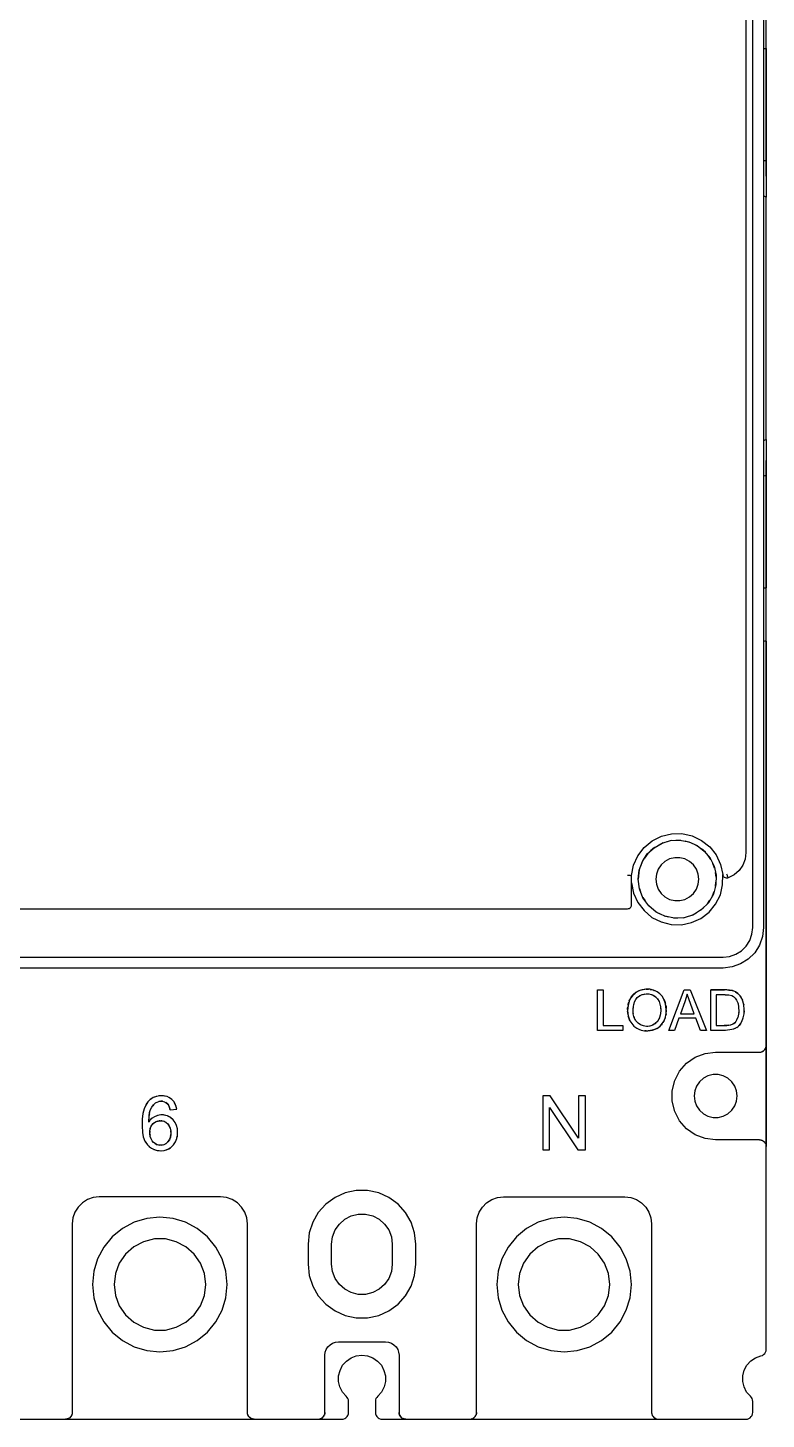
# Model space of a CAD drawing. Header units: millimetres. Extents: x 0 to 120, y 0 to 155.
# Drawn here: x 65.2 to 120, y 0 to 103.3 of the extents above; entities that cross this region are included whole.
import ezdxf

# ---------------------------------------------------------------- set-up
doc = ezdxf.new("R2010")
doc.units = ezdxf.units.MM

# ---------------------------------------------------------------- blocks, each defined once
blk = doc.blocks.new('CHINT_ae08c27196d45f2e9844b4b1ff148226_FACE_0')
at = {"color": 141, "linetype": 'Continuous', "true_color": 0x40d9ff}
for p, q in [((111.72, 42.46), (111.42, 42.2)), ((112.32, 42.79), (111.98, 42.61)), ((112.98, 42.96), (112.62, 42.87)), ((113.67, 42.98), (113.3, 42.98)), ((114.34, 42.83), (113.98, 42.92)), ((114.96, 42.53), (114.63, 42.7)), ((110.82, 41.43), (110.66, 41)), ((111.21, 42), (110.98, 41.66)), ((115.49, 42.1), (115.21, 42.34)), ((115.9, 41.55), (115.69, 41.85)), ((110.58, 40.78), (110.5, 40.1)), ((116.17, 40.92), (116.04, 41.26)), ((116.28, 40.25), (116.24, 40.6)), ((110.59, 39.4), (110.67, 39.17)), ((116.23, 39.55), (116.27, 39.88)), ((110.85, 38.73), (111.01, 38.5)), ((115.64, 38.27), (115.83, 38.55)), ((116.01, 38.87), (116.13, 39.19)), ((111.26, 38.15), (111.48, 37.95)), ((111.79, 37.69), (112.07, 37.55)), ((112.43, 37.37), (112.74, 37.3)), ((113.12, 37.22), (113.45, 37.22)), ((113.83, 37.24), (114.15, 37.32)), ((114.51, 37.43), (114.81, 37.59)), ((115.13, 37.78), (115.38, 38)), ((110.17, 30.74), (110.24, 31)), ((110.29, 31.11), (110.32, 31.16)), ((110.43, 31.3), (110.61, 31.43)), ((110.63, 31.45), (110.82, 31.53)), ((110.86, 31.54), (111.03, 31.58)), ((111.09, 31.58), (111.3, 31.58)), ((111.3, 31.58), (111.51, 31.53)), ((111.57, 31.5), (111.66, 31.45)), ((111.74, 31.4), (111.8, 31.35)), ((111.91, 31.24), (111.94, 31.2)), ((112.05, 31.01), (112.14, 30.73)), ((116.96, 31.52), (117.24, 31.5)), ((110.13, 30.42), (110.15, 30.6)), ((110.15, 30.07), (110.14, 30.15)), ((112.18, 30.31), (112.14, 29.98)), ((112.15, 30.66), (112.17, 30.38)), ((117.9, 30.92), (117.92, 30.84)), ((117.95, 30.67), (117.95, 30.62)), ((117.96, 30.24), (117.95, 30.18)), ((110.22, 29.81), (110.2, 29.87)), ((110.33, 29.59), (110.29, 29.66)), ((110.51, 29.4), (110.49, 29.41)), ((110.74, 29.25), (110.67, 29.28)), ((110.97, 29.18), (110.88, 29.2)), ((111.21, 29.17), (111.11, 29.17)), ((111.45, 29.21), (111.35, 29.18)), ((111.65, 29.3), (111.57, 29.25)), ((111.83, 29.43), (111.76, 29.36)), ((111.98, 29.61), (111.92, 29.52)), ((112.11, 29.89), (112.05, 29.72)), ((117.22, 29.25), (116.89, 29.23)), ((117.4, 29.29), (117.37, 29.28)), ((117.55, 29.35), (117.5, 29.33)), ((117.67, 29.44), (117.57, 29.36)), ((117.77, 29.57), (117.75, 29.54)), ((117.89, 29.82), (117.81, 29.65)), ((74.52, 23.35), (74.47, 23.27)), ((74.81, 23.56), (74.79, 23.55)), ((75, 23.6), (74.92, 23.59)), ((75.19, 23.61), (75.05, 23.61)), ((75.32, 23.57), (75.29, 23.58)), ((75.58, 23.4), (75.45, 23.51)), ((75.66, 23.28), (75.64, 23.32)), ((75.76, 22.98), (75.69, 23.21)), ((74.22, 22.67), (74.19, 22.49)), ((74.36, 21.77), (74.34, 21.72)), ((74.54, 21.98), (74.48, 21.92)), ((74.61, 22.03), (74.57, 22)), ((74.74, 22.1), (74.69, 22.08)), ((74.88, 22.15), (74.83, 22.13)), ((75.03, 22.16), (74.94, 22.15)), ((75.18, 22.15), (75.09, 22.16)), ((75.32, 22.11), (75.26, 22.13)), ((75.46, 22.04), (75.44, 22.05)), ((75.68, 21.81), (75.6, 21.92)), ((75.75, 21.66), (75.7, 21.77)), ((74.25, 21.41), (74.25, 21.29)), ((74.25, 21.2), (74.27, 21.09)), ((74.29, 21.6), (74.27, 21.51)), ((75.59, 20.59), (75.71, 20.75)), ((75.72, 20.79), (75.78, 20.94)), ((75.78, 21.55), (75.77, 21.63)), ((75.79, 21), (75.81, 21.15)), ((75.81, 21.3), (75.81, 21.4)), ((74.49, 20.6), (74.53, 20.55)), ((74.65, 20.46), (74.81, 20.38)), ((74.9, 20.36), (74.98, 20.34)), ((75.14, 20.34), (75.18, 20.35)), ((75.28, 20.37), (75.33, 20.39)), ((75.4, 20.43), (75.45, 20.46)), ((75.5, 20.5), (75.52, 20.52))]:
    blk.add_line(p, q, dxfattribs=at)
for points in [[(119.8, 118.5), (119.8, 36.5), (119.72, 35.83), (119.5, 35.2), (119.15, 34.63), (118.67, 34.15), (118.1, 33.8), (117.47, 33.58), (116.8, 33.5), (3.2, 33.5), (2.53, 33.58), (1.9, 33.8), (1.33, 34.15), (0.85, 34.63), (0.5, 35.2), (0.28, 35.83)], [(2.71, 34.36), (3.2, 34.3), (116.8, 34.3), (117.29, 34.36), (117.75, 34.52), (118.17, 34.78), (118.52, 35.13), (118.78, 35.55), (118.94, 36.01), (119, 36.5), (119, 118.5)], [(93.39, 107.82), (93.4, 107.9), (93.44, 107.96), (93.48, 108.02), (93.54, 108.06), (93.61, 108.09), (93.69, 108.1), (116.5, 108.1), (116.95, 108.05), (117.37, 107.9), (117.75, 107.66), (118.06, 107.35), (118.3, 106.97), (118.45, 106.55), (118.5, 106.1), (118.5, 42.08), (118.44, 41.59), (118.27, 41.14), (117.99, 40.74), (117.62, 40.42), (117.18, 40.2)], [(120, 101.77), (120, 102.27), (120, 102.28), (120, 102.32), (120, 102.38), (120, 102.46), (120, 102.55), (120, 102.66), (120, 102.77), (120, 104.73), (120, 104.84), (120, 104.95), (120, 105.04), (120, 105.12), (120, 105.18), (120, 105.22)], [(120, 93.43), (120, 101.77), (120, 92.3), (120, 90.75), (119.8, 90.83)], [(120, 101.77), (119.99, 101.76), (119.96, 101.76), (119.9, 101.76), (119.82, 101.75), (119.8, 101.75)], [(119.8, 93.48), (119.88, 93.47), (119.95, 93.46), (119.99, 93.45), (120, 93.43)], [(120, 92.3), (120, 92.42), (120, 92.53), (120, 92.63), (120, 92.71), (120, 92.77), (120, 92.8), (120, 93.43)], [(120, 72.75), (120, 72.76), (120, 72.79), (120, 72.84), (120, 72.92), (120, 73.02), (120, 73.15), (120, 73.29), (120, 90.21), (120, 90.29), (120, 90.37), (120, 90.47), (120, 90.57), (120, 90.64), (120, 90.7), (120, 90.74), (120, 90.75)], [(119.8, 72.67), (120, 72.75), (120, 71.2), (120, 61.73), (120, 70.07)], [(120, 70.07), (120, 70.7), (120, 70.73), (120, 70.79), (120, 70.87), (120, 70.97), (120, 71.08), (120, 71.2)], [(120, 70.07), (119.99, 70.06), (119.96, 70.05), (119.9, 70.04), (119.82, 70.03), (119.8, 70.03)], [(119.8, 61.75), (119.88, 61.74), (119.95, 61.74), (119.99, 61.74), (120, 61.73)], [(120, 58.28), (120, 58.32), (120, 58.38), (120, 58.46), (120, 58.55), (120, 58.66), (120, 58.77), (120, 60.73), (120, 60.84), (120, 60.95), (120, 61.04), (120, 61.12), (120, 61.18), (120, 61.22), (120, 61.23), (120, 61.73)], [(120, 57.77), (120, 27.75), (120, 20.25), (120, 58.28)], [(120, 57.77), (120, 58.27), (120, 58.28)], [(120, 57.77), (119.99, 57.76), (119.96, 57.76), (119.9, 57.76), (119.82, 57.75), (119.8, 57.75)], [(110.01, 40.38), (110.16, 41.14), (110.48, 41.84), (110.95, 42.45), (111.54, 42.95), (112.23, 43.29), (112.98, 43.47), (113.75, 43.48), (114.51, 43.32), (115.2, 42.98), (115.81, 42.5), (116.29, 41.9), (116.62, 41.2), (116.78, 40.45)], [(110.5, 40.1), (110.58, 40.77), (110.81, 41.41), (111.18, 41.97), (111.68, 42.43), (112.27, 42.77), (112.91, 42.96), (113.59, 42.99), (114.25, 42.87), (114.87, 42.6), (115.41, 42.19), (115.84, 41.67), (116.14, 41.06), (116.28, 40.4), (116.27, 39.68), (116.08, 38.98), (115.72, 38.35), (115.21, 37.84), (114.6, 37.46), (113.91, 37.24), (113.19, 37.21), (112.48, 37.35), (111.83, 37.66), (111.28, 38.13), (110.85, 38.71), (110.59, 39.38), (110.5, 40.1)], [(114.95, 39.72), (115, 40.1), (114.95, 40.48), (114.82, 40.84), (114.6, 41.16), (114.31, 41.42), (113.97, 41.6), (113.59, 41.69), (113.21, 41.69), (112.83, 41.6), (112.49, 41.42), (112.2, 41.16), (111.98, 40.84), (111.85, 40.48), (111.8, 40.1), (111.85, 39.72), (111.98, 39.36), (112.2, 39.04), (112.49, 38.78), (112.83, 38.6), (113.21, 38.51), (113.59, 38.51), (113.97, 38.6), (114.31, 38.78), (114.6, 39.04), (114.82, 39.36), (114.95, 39.72)], [(9.99, 40.38), (9.99, 38.2), (10, 38.13), (10.02, 38.07), (10.05, 38.01), (10.1, 37.97), (10.16, 37.93), (10.22, 37.91), (10.29, 37.9), (109.71, 37.9), (109.78, 37.91), (109.84, 37.93), (109.9, 37.97), (109.95, 38.01), (109.98, 38.07), (110, 38.13), (110.01, 38.2), (110.01, 40.38)], [(109.71, 40.39), (109.77, 40.39), (109.83, 40.39), (109.89, 40.39), (109.94, 40.38), (109.98, 40.38), (110, 40.38), (110.01, 40.38)], [(110.01, 39.82), (110.16, 39.07), (110.47, 38.37), (110.94, 37.76), (111.52, 37.26), (112.21, 36.92), (112.95, 36.73), (113.71, 36.71), (114.46, 36.87), (115.16, 37.19), (115.77, 37.66), (116.25, 38.25), (116.6, 38.94), (116.77, 39.68), (116.78, 40.45)], [(117.18, 40.2), (117.12, 40.18), (117.05, 40.18), (116.98, 40.2), (116.92, 40.23), (116.87, 40.27), (116.83, 40.32), (116.8, 40.38), (116.78, 40.45)], [(117.18, 40.2), (117.18, 40.2), (117.17, 40.23), (117.16, 40.26), (117.14, 40.3), (117.12, 40.36), (117.1, 40.42), (117.08, 40.48)], [(109.37, 29.23), (109.37, 28.87), (107.49, 28.87), (107.49, 31.87), (107.89, 31.87), (107.89, 29.23), (109.37, 29.23)], [(110.12, 31.51), (109.95, 31.29), (109.83, 31.03), (109.75, 30.71), (109.72, 30.34), (109.76, 29.95), (109.89, 29.59)], [(109.84, 31.05), (109.84, 31.07), (109.92, 31.22)], [(109.96, 31.3), (109.96, 31.3), (110.12, 31.51)], [(112.41, 31.18), (112.28, 31.4), (112.11, 31.58), (111.9, 31.73), (111.77, 31.8), (111.63, 31.86), (111.36, 31.92), (111.07, 31.93), (110.79, 31.89), (110.54, 31.81), (110.32, 31.68), (110.12, 31.51)], [(110.12, 31.51), (110.27, 31.64), (110.3, 31.66)], [(112.05, 31.01), (112.12, 30.82), (112.16, 30.61), (112.18, 30.29), (112.14, 30), (112.06, 29.75), (111.94, 29.54), (111.77, 29.37), (111.58, 29.25), (111.36, 29.18), (111.12, 29.16), (110.89, 29.2), (110.67, 29.28), (110.49, 29.41), (110.33, 29.59), (110.21, 29.81), (110.14, 30.09), (110.13, 30.49), (110.17, 30.8), (110.23, 31), (110.32, 31.16), (110.43, 31.3)], [(110.36, 31.7), (110.43, 31.75), (110.49, 31.78)], [(110.43, 31.3), (110.53, 31.38), (110.64, 31.46), (110.8, 31.53), (110.96, 31.57), (111.13, 31.59), (111.3, 31.58), (111.47, 31.54), (111.62, 31.48), (111.78, 31.37), (111.94, 31.21), (112.05, 31.01)], [(110.59, 31.82), (110.65, 31.85), (110.73, 31.87)], [(110.84, 31.9), (110.88, 31.91), (110.99, 31.92)], [(111.1, 31.92), (111.14, 31.93), (111.26, 31.92)], [(111.38, 31.91), (111.41, 31.91), (111.53, 31.88)], [(111.65, 31.85), (111.67, 31.84), (111.69, 31.83)], [(111.88, 29.01), (112.01, 29.09), (112.13, 29.18), (112.29, 29.37), (112.42, 29.59), (112.52, 29.86), (112.58, 30.14), (112.59, 30.43), (112.54, 30.83), (112.41, 31.18)], [(112.41, 31.18), (112.47, 31.05), (112.51, 30.91), (112.53, 30.86)], [(113.52, 29.78), (113.19, 28.87), (112.77, 28.87), (113.92, 31.87), (114.35, 31.87), (115.58, 28.87), (115.13, 28.87), (114.78, 29.78), (113.52, 29.78)], [(114.13, 31.56), (113.97, 30.99), (113.64, 30.11), (114.65, 30.11), (114.13, 31.56)], [(117.82, 29.08), (117.67, 29), (117.57, 28.96), (117.46, 28.93), (116.98, 28.87), (115.89, 28.87), (115.89, 31.87)], [(117.9, 31.62), (117.72, 31.74), (117.5, 31.82), (117.09, 31.87), (115.89, 31.87)], [(115.89, 31.87), (116.81, 31.87), (116.9, 31.87)], [(116.96, 31.52), (116.29, 31.52), (116.29, 29.23), (117.09, 29.23), (117.39, 29.28), (117.55, 29.35), (117.61, 29.39), (117.67, 29.44)], [(116.96, 31.52), (117.24, 31.5), (117.44, 31.46), (117.58, 31.38), (117.7, 31.27), (117.81, 31.12), (117.9, 30.92), (117.95, 30.67), (117.96, 30.21), (117.89, 29.82)], [(117.13, 31.87), (117.23, 31.86), (117.47, 31.83)], [(117.51, 31.82), (117.51, 31.82), (117.65, 31.77)], [(117.72, 31.74), (117.72, 31.74), (117.9, 31.62)], [(118.09, 29.35), (118.2, 29.54), (118.3, 29.79), (118.36, 30.09), (118.37, 30.43), (118.35, 30.76), (118.28, 31.03), (118.2, 31.23), (118.07, 31.44), (117.9, 31.62)], [(118.08, 31.43), (118.09, 31.42), (118.12, 31.36)], [(118.22, 31.2), (118.23, 31.18), (118.24, 31.14)], [(109.72, 30.41), (109.72, 30.51), (109.74, 30.63)], [(109.75, 30.03), (109.73, 30.19), (109.72, 30.28)], [(109.76, 30.75), (109.77, 30.81), (109.81, 30.97)], [(112.54, 30.77), (112.57, 30.64), (112.58, 30.49)], [(112.57, 30.1), (112.57, 30.06), (112.54, 29.95)], [(112.59, 30.39), (112.59, 30.35), (112.58, 30.25)], [(118.33, 30.85), (118.34, 30.81), (118.34, 30.79)], [(118.37, 30.32), (118.37, 30.27), (118.36, 30.22)], [(109.89, 29.59), (109.78, 29.88), (109.77, 29.92)], [(109.89, 29.59), (110.02, 29.37), (110.19, 29.18), (110.4, 29.03), (110.55, 28.95), (110.72, 28.88), (110.97, 28.83), (111.22, 28.83), (111.56, 28.88), (111.88, 29.01)], [(111.88, 29.01), (111.72, 28.93), (111.57, 28.88)], [(112.1, 29.16), (112.09, 29.15), (112.07, 29.14)], [(112.27, 29.35), (112.26, 29.33), (112.2, 29.26)], [(112.41, 29.57), (112.4, 29.55), (112.34, 29.46)], [(112.51, 29.83), (112.5, 29.79), (112.46, 29.69)], [(117.65, 28.99), (117.63, 28.98), (117.61, 28.98)], [(117.89, 29.82), (117.83, 29.67), (117.75, 29.54), (117.67, 29.44)], [(117.82, 29.08), (117.73, 29.03), (117.69, 29.01)], [(117.82, 29.08), (117.9, 29.14), (117.98, 29.21), (118.09, 29.35)], [(117.96, 29.2), (117.94, 29.18), (117.93, 29.17)], [(118.09, 29.35), (118.02, 29.26), (117.99, 29.22)], [(110.7, 28.89), (110.69, 28.89), (110.67, 28.9)], [(111.1, 28.83), (111.02, 28.83), (111, 28.83)], [(111.56, 28.88), (111.55, 28.88), (111.3, 28.83), (111.25, 28.83)], [(119.5, 20.75), (116.25, 20.75), (115.47, 20.84), (114.74, 21.12), (114.09, 21.57), (113.58, 22.15), (113.21, 22.85), (113.02, 23.61), (113.02, 24.39), (113.21, 25.15), (113.58, 25.85), (114.09, 26.43), (114.74, 26.88), (115.47, 27.16), (116.25, 27.25), (119.5, 27.25)], [(119.5, 27.25), (119.61, 27.26), (119.72, 27.3), (119.81, 27.36), (119.89, 27.44), (119.95, 27.53), (119.99, 27.64), (120, 27.75)], [(119.5, 27.25), (119.55, 27.25), (119.59, 27.26), (119.6, 27.26)], [(119.63, 27.27), (119.68, 27.28), (119.7, 27.29)], [(119.73, 27.31), (119.76, 27.32), (119.78, 27.34)], [(119.83, 27.38), (119.85, 27.4), (119.87, 27.42)], [(119.91, 27.48), (119.93, 27.5), (119.94, 27.52)], [(119.97, 27.59), (119.98, 27.62), (119.98, 27.63)], [(117.8, 23.62), (117.85, 24), (117.8, 24.38), (117.67, 24.74), (117.45, 25.06), (117.16, 25.32), (116.82, 25.5), (116.44, 25.59), (116.06, 25.59), (115.68, 25.5), (115.34, 25.32), (115.05, 25.06), (114.83, 24.74), (114.7, 24.38), (114.65, 24), (114.7, 23.62), (114.83, 23.26), (115.05, 22.94), (115.34, 22.68), (115.68, 22.5), (116.06, 22.41), (116.44, 22.41), (116.82, 22.5), (117.16, 22.68), (117.45, 22.94), (117.67, 23.26), (117.8, 23.62)], [(75.89, 23.75), (75.72, 23.87), (75.53, 23.95), (75.28, 24.01), (75.01, 24.01), (74.76, 23.97), (74.51, 23.88), (74.29, 23.74), (74.11, 23.56)], [(74.51, 23.88), (74.5, 23.88), (74.31, 23.75)], [(74.75, 23.97), (74.73, 23.97), (74.59, 23.91)], [(75, 24.01), (74.99, 24.01), (74.91, 24)], [(75.27, 24.01), (75.27, 24.01), (75.24, 24.01)], [(75.53, 23.95), (75.52, 23.96), (75.35, 23.99)], [(75.72, 23.87), (75.72, 23.87), (75.66, 23.9)], [(103.42, 20), (103.93, 20), (103.93, 23.14), (106.03, 20), (106.58, 20), (106.58, 24), (106.07, 24), (106.07, 20.86), (103.97, 24), (103.42, 24), (103.42, 20)], [(74.11, 23.56), (73.95, 23.31), (73.83, 23.04), (73.74, 22.69), (73.69, 22.28), (73.68, 21.78), (73.71, 21.28), (73.77, 20.96), (73.89, 20.65), (74.07, 20.38)], [(73.91, 23.22), (73.89, 23.18), (73.88, 23.16)], [(74.11, 23.56), (73.99, 23.38), (73.97, 23.35)], [(74.29, 23.74), (74.29, 23.74), (74.11, 23.56)], [(74.6, 22.46), (74.43, 22.36), (74.29, 22.22), (74.17, 22.06), (74.2, 22.53), (74.24, 22.78), (74.31, 22.99)], [(74.24, 22.76), (74.31, 22.99), (74.4, 23.18)], [(74.31, 22.99), (74.4, 23.17), (74.52, 23.34), (74.67, 23.48), (74.73, 23.52), (74.79, 23.55), (74.92, 23.59), (75.05, 23.61), (75.19, 23.61), (75.32, 23.57), (75.45, 23.51), (75.58, 23.4)], [(75.58, 23.4), (75.64, 23.32), (75.69, 23.2), (75.76, 22.98)], [(75.76, 22.98), (76.25, 23.02), (76.22, 23.19), (76.17, 23.34), (76.05, 23.57), (75.89, 23.75)], [(76.05, 23.57), (76.05, 23.57), (75.89, 23.75)], [(76.17, 23.35), (76.16, 23.36), (76.09, 23.49)], [(76.22, 23.19), (76.22, 23.2), (76.2, 23.26)], [(73.68, 21.87), (73.68, 21.84), (73.68, 21.83)], [(74.35, 20.81), (74.28, 21), (74.25, 21.19), (74.25, 21.39), (74.28, 21.58), (74.36, 21.77), (74.48, 21.92)], [(74.37, 22.3), (74.29, 22.23), (74.29, 22.22)], [(74.6, 22.46), (74.44, 22.36), (74.44, 22.36)], [(74.48, 21.92), (74.54, 21.98), (74.6, 22.03), (74.73, 22.1), (74.87, 22.14), (75.02, 22.16), (75.17, 22.15), (75.31, 22.12), (75.46, 22.04), (75.6, 21.92)], [(75.98, 22.23), (75.79, 22.4), (75.57, 22.52), (75.33, 22.58), (75.08, 22.59), (74.83, 22.55), (74.6, 22.46)], [(75.08, 22.59), (75.08, 22.59), (74.84, 22.55), (74.6, 22.46)], [(75.3, 22.58), (75.26, 22.59), (75.08, 22.59)], [(75.54, 22.52), (75.44, 22.56), (75.36, 22.57)], [(75.78, 22.4), (75.76, 22.42), (75.6, 22.5), (75.58, 22.51)], [(75.6, 21.92), (75.67, 21.83), (75.72, 21.74), (75.77, 21.62), (75.81, 21.39), (75.81, 21.13), (75.78, 20.93), (75.71, 20.75), (75.59, 20.59)], [(75.98, 22.23), (75.87, 22.33), (75.8, 22.38)], [(76.16, 20.6), (76.21, 20.72), (76.25, 20.84), (76.31, 21.08), (76.32, 21.33), (76.3, 21.57), (76.24, 21.81), (76.13, 22.04), (75.98, 22.23)], [(76.13, 22.04), (76.13, 22.04), (75.98, 22.23)], [(76.24, 21.81), (76.24, 21.82), (76.14, 22.02)], [(74.43, 20.67), (74.35, 20.81), (74.28, 21)], [(74.65, 20.46), (74.53, 20.55), (74.43, 20.67), (74.35, 20.81)], [(76.23, 20.78), (76.24, 20.8), (76.25, 20.82)], [(76.27, 20.9), (76.3, 21.01), (76.3, 21.04)], [(76.3, 21.52), (76.3, 21.57), (76.3, 21.57)], [(76.31, 21.22), (76.32, 21.29), (76.32, 21.31)], [(119.5, 20.75), (119.61, 20.74), (119.72, 20.7), (119.81, 20.64), (119.89, 20.56), (119.95, 20.47), (119.99, 20.36), (120, 20.25)], [(119.5, 20.75), (119.55, 20.75), (119.59, 20.74), (119.6, 20.74)], [(119.63, 20.73), (119.68, 20.72), (119.7, 20.71)], [(119.73, 20.69), (119.76, 20.68), (119.78, 20.66)], [(73.91, 20.62), (73.91, 20.62), (74.07, 20.38)], [(74.07, 20.38), (74.17, 20.27), (74.29, 20.17), (74.53, 20.04), (74.79, 19.96), (75.06, 19.93), (75.33, 19.96), (75.59, 20.04), (75.82, 20.18), (76.01, 20.37), (76.16, 20.6)], [(74.17, 20.27), (74.18, 20.27), (74.24, 20.21)], [(74.29, 20.17), (74.3, 20.17), (74.37, 20.13)], [(74.53, 20.04), (74.54, 20.03), (74.64, 20)], [(75.59, 20.59), (75.51, 20.51), (75.43, 20.44), (75.3, 20.38), (75.15, 20.34), (74.98, 20.34), (74.81, 20.38), (74.65, 20.46)], [(74.8, 19.96), (74.82, 19.95), (74.95, 19.94)], [(75.07, 19.93), (75.09, 19.93), (75.29, 19.95), (75.31, 19.95)], [(75.36, 19.97), (75.48, 20), (75.55, 20.03)], [(75.61, 20.05), (75.66, 20.07), (75.78, 20.15)], [(75.83, 20.19), (75.84, 20.19), (75.98, 20.34)], [(76.01, 20.37), (76.02, 20.38), (76.16, 20.6)], [(112, 0), (118.5, 0), (118.61, 0.01), (118.72, 0.05), (118.81, 0.11), (118.89, 0.19), (118.95, 0.28), (118.99, 0.39), (119, 0.5), (119, 1.32), (118.99, 1.43), (118.96, 1.53), (118.9, 1.62), (118.83, 1.7), (118.55, 2.01), (118.36, 2.39), (118.26, 2.8), (118.27, 3.23), (118.37, 3.64), (118.57, 4.01), (118.86, 4.33), (119.21, 4.56), (119.61, 4.71), (119.72, 4.74), (119.81, 4.8), (119.89, 4.88), (119.95, 4.98), (119.99, 5.08), (120, 5.19), (120, 20.25)], [(119.83, 20.62), (119.85, 20.6), (119.87, 20.58)], [(119.91, 20.52), (119.93, 20.5), (119.94, 20.48)], [(119.97, 20.41), (119.98, 20.38), (119.98, 20.37)], [(94, 11.5), (94, 13), (93.91, 13.83), (93.65, 14.63), (93.24, 15.35), (92.68, 15.97), (92, 16.46), (91.24, 16.8), (90.42, 16.98), (89.58, 16.98), (88.76, 16.8), (88, 16.46), (87.32, 15.97), (86.76, 15.35), (86.35, 14.63), (86.09, 13.83), (86, 13), (86, 11.5), (86.09, 10.67), (86.35, 9.87), (86.76, 9.15), (87.32, 8.53), (88, 8.04), (88.76, 7.7), (89.58, 7.52), (90.42, 7.52), (91.24, 7.7), (92, 8.04), (92.68, 8.53), (93.24, 9.15), (93.65, 9.87), (93.91, 10.67), (94, 11.5)], [(81.5, 0.5), (81.5, 14.5), (81.45, 14.95), (81.3, 15.37), (81.06, 15.75), (80.75, 16.06), (80.37, 16.3), (79.95, 16.45), (79.5, 16.5), (70.5, 16.5), (70.05, 16.45), (69.63, 16.3), (69.25, 16.06), (68.94, 15.75), (68.7, 15.37), (68.55, 14.95), (68.5, 14.5), (68.5, 0.5)], [(98.5, 0.5), (98.5, 14.5), (98.55, 14.95), (98.7, 15.37), (98.94, 15.75), (99.25, 16.06), (99.63, 16.3), (100.05, 16.45), (100.5, 16.5), (109.5, 16.5), (109.95, 16.45), (110.37, 16.3), (110.75, 16.06), (111.06, 15.75), (111.3, 15.37), (111.45, 14.95), (111.5, 14.5), (111.5, 0.5)], [(70.1, 10.98), (70, 10), (70.1, 9.02), (70.38, 8.09), (70.84, 7.22), (71.46, 6.46), (72.22, 5.84), (73.09, 5.38), (74.02, 5.1), (75, 5), (75.98, 5.1), (76.91, 5.38), (77.78, 5.84), (78.54, 6.46), (79.16, 7.22), (79.62, 8.09), (79.9, 9.02), (80, 10), (79.9, 10.98), (79.62, 11.91), (79.16, 12.78), (78.54, 13.54), (77.78, 14.16), (76.91, 14.62), (75.98, 14.9), (75, 15), (74.02, 14.9), (73.09, 14.62), (72.22, 14.16), (71.46, 13.54), (70.84, 12.78), (70.38, 11.91), (70.1, 10.98)], [(87.82, 10.96), (87.75, 11.5), (87.75, 13), (87.82, 13.54), (88.01, 14.05), (88.32, 14.49), (88.72, 14.85), (89.2, 15.1), (89.73, 15.23), (90.27, 15.23), (90.8, 15.1), (91.28, 14.85), (91.68, 14.49), (91.99, 14.05), (92.18, 13.54), (92.25, 13), (92.25, 11.5), (92.18, 10.96), (91.99, 10.45), (91.68, 10.01), (91.28, 9.65), (90.8, 9.4), (90.27, 9.27), (89.73, 9.27), (89.2, 9.4), (88.72, 9.65), (88.32, 10.01), (88.01, 10.45), (87.82, 10.96)], [(100.1, 10.98), (100, 10), (100.1, 9.02), (100.38, 8.09), (100.84, 7.22), (101.46, 6.46), (102.22, 5.84), (103.09, 5.38), (104.02, 5.1), (105, 5), (105.98, 5.1), (106.91, 5.38), (107.78, 5.84), (108.54, 6.46), (109.16, 7.22), (109.62, 8.09), (109.9, 9.02), (110, 10), (109.9, 10.98), (109.62, 11.91), (109.16, 12.78), (108.54, 13.54), (107.78, 14.16), (106.91, 14.62), (105.98, 14.9), (105, 15), (104.02, 14.9), (103.09, 14.62), (102.22, 14.16), (101.46, 13.54), (100.84, 12.78), (100.38, 11.91), (100.1, 10.98)], [(71.7, 10.81), (71.6, 10), (71.7, 9.19), (71.99, 8.42), (72.46, 7.75), (73.07, 7.2), (73.79, 6.82), (74.59, 6.62), (75.41, 6.62), (76.21, 6.82), (76.93, 7.2), (77.54, 7.75), (78.01, 8.42), (78.3, 9.19), (78.4, 10), (78.3, 10.81), (78.01, 11.58), (77.54, 12.25), (76.93, 12.8), (76.21, 13.18), (75.41, 13.38), (74.59, 13.38), (73.79, 13.18), (73.07, 12.8), (72.46, 12.25), (71.99, 11.58), (71.7, 10.81)], [(101.7, 10.81), (101.6, 10), (101.7, 9.19), (101.99, 8.42), (102.46, 7.75), (103.07, 7.2), (103.79, 6.82), (104.59, 6.62), (105.41, 6.62), (106.21, 6.82), (106.93, 7.2), (107.54, 7.75), (108.01, 8.42), (108.3, 9.19), (108.4, 10), (108.3, 10.81), (108.01, 11.58), (107.54, 12.25), (106.93, 12.8), (106.21, 13.18), (105.41, 13.38), (104.59, 13.38), (103.79, 13.18), (103.07, 12.8), (102.46, 12.25), (101.99, 11.58), (101.7, 10.81)], [(87.25, 0.5), (87.25, 4.75), (87.28, 4.97), (87.35, 5.18), (87.47, 5.37), (87.63, 5.53), (87.82, 5.65), (88.03, 5.72), (88.25, 5.75), (91.75, 5.75), (91.97, 5.72), (92.18, 5.65), (92.37, 5.53), (92.53, 5.37), (92.65, 5.18), (92.72, 4.97), (92.75, 4.75), (92.75, 0.5)], [(86.75, 0), (88.5, 0), (88.61, 0.01), (88.72, 0.05), (88.81, 0.11), (88.89, 0.19), (88.95, 0.28), (88.99, 0.39), (89, 0.5), (89, 1.32), (88.99, 1.43), (88.96, 1.53), (88.9, 1.62), (88.83, 1.7), (88.56, 2.01), (88.36, 2.39), (88.26, 2.79), (88.26, 3.22), (88.37, 3.62), (88.56, 4), (88.84, 4.31), (89.19, 4.55), (89.58, 4.7), (90, 4.75), (90.42, 4.7), (90.81, 4.55), (91.16, 4.31), (91.44, 4), (91.63, 3.62), (91.74, 3.22), (91.74, 2.79), (91.64, 2.39), (91.44, 2.01), (91.17, 1.7), (91.1, 1.62), (91.04, 1.53), (91.01, 1.43), (91, 1.32), (91, 0.5), (91.01, 0.39), (91.05, 0.28), (91.11, 0.19), (91.19, 0.11), (91.28, 0.05), (91.39, 0.01), (91.5, 0), (93.25, 0)], [(63.25, 0), (68, 0), (82, 0), (86.75, 0)], [(68.5, 0.5), (68.49, 0.39), (68.45, 0.28), (68.39, 0.19), (68.31, 0.11), (68.22, 0.05), (68.11, 0.01), (68, 0)], [(68.16, 0.03), (68.13, 0.02), (68.12, 0.02)], [(68.27, 0.09), (68.25, 0.07), (68.23, 0.06)], [(68.37, 0.17), (68.35, 0.15), (68.33, 0.13)], [(68.44, 0.27), (68.43, 0.24), (68.41, 0.22)], [(68.48, 0.37), (68.47, 0.32), (68.46, 0.3)], [(68.5, 0.5), (68.5, 0.45), (68.49, 0.41), (68.49, 0.4)], [(82, 0), (81.89, 0.01), (81.78, 0.05), (81.69, 0.11), (81.61, 0.19), (81.55, 0.28), (81.51, 0.39), (81.5, 0.5)], [(81.51, 0.4), (81.51, 0.41), (81.5, 0.5)], [(81.54, 0.3), (81.53, 0.33), (81.52, 0.37)], [(81.6, 0.2), (81.56, 0.25), (81.56, 0.27)], [(81.68, 0.11), (81.67, 0.12), (81.61, 0.18), (81.61, 0.19)], [(81.76, 0.06), (81.74, 0.07), (81.71, 0.1)], [(81.88, 0.02), (81.85, 0.02), (81.82, 0.04)], [(82, 0), (81.92, 0.01), (81.9, 0.01)], [(86.75, 0), (86.86, 0.01), (86.97, 0.05), (87.06, 0.11), (87.14, 0.19), (87.2, 0.28), (87.24, 0.39), (87.25, 0.5)], [(86.91, 0.03), (86.88, 0.02), (86.87, 0.02)], [(87.02, 0.09), (87, 0.07), (86.98, 0.06)], [(87.12, 0.17), (87.1, 0.15), (87.08, 0.13)], [(87.19, 0.27), (87.18, 0.24), (87.16, 0.22)], [(87.23, 0.37), (87.22, 0.32), (87.21, 0.3)], [(87.25, 0.5), (87.25, 0.45), (87.24, 0.41), (87.24, 0.4)], [(92.76, 0.4), (92.76, 0.41), (92.75, 0.5)], [(92.75, 0.5), (92.76, 0.39), (92.8, 0.28), (92.86, 0.19), (92.94, 0.11), (93.03, 0.05), (93.14, 0.01), (93.25, 0)], [(92.79, 0.3), (92.78, 0.33), (92.77, 0.37)], [(92.85, 0.2), (92.81, 0.25), (92.81, 0.27)], [(92.93, 0.11), (92.92, 0.12), (92.86, 0.18), (92.86, 0.19)], [(93.01, 0.06), (92.99, 0.07), (92.96, 0.1)], [(93.13, 0.02), (93.1, 0.02), (93.07, 0.04)], [(93.25, 0), (93.17, 0.01), (93.15, 0.01)], [(93.25, 0), (98, 0), (112, 0)], [(98, 0), (98.11, 0.01), (98.22, 0.05), (98.31, 0.11), (98.39, 0.19), (98.45, 0.28), (98.49, 0.39), (98.5, 0.5)], [(98.16, 0.03), (98.13, 0.02), (98.12, 0.02)], [(98.27, 0.09), (98.25, 0.07), (98.23, 0.06)], [(98.37, 0.17), (98.35, 0.15), (98.33, 0.13)], [(98.44, 0.27), (98.43, 0.24), (98.41, 0.22)], [(98.48, 0.37), (98.47, 0.32), (98.46, 0.3)], [(98.5, 0.5), (98.5, 0.45), (98.49, 0.41), (98.49, 0.4)], [(111.5, 0.5), (111.5, 0.45), (111.51, 0.41), (111.51, 0.4)], [(111.5, 0.5), (111.51, 0.39), (111.55, 0.28), (111.61, 0.19), (111.69, 0.11), (111.78, 0.05), (111.89, 0.01), (112, 0)], [(111.52, 0.37), (111.53, 0.32), (111.54, 0.3)], [(111.56, 0.27), (111.57, 0.24), (111.59, 0.22)], [(111.63, 0.17), (111.65, 0.15), (111.67, 0.13)], [(111.73, 0.09), (111.75, 0.07), (111.77, 0.06)], [(111.84, 0.03), (111.87, 0.02), (111.88, 0.02)]]:
    blk.add_lwpolyline(points, dxfattribs=at)
blk = doc.blocks.new('CHINT_ae08c27196d45f2e9844b4b1ff148226')
at = {"color": 141, "true_color": 0x40d9ff}
blk.add_blockref('CHINT_ae08c27196d45f2e9844b4b1ff148226_FACE_0', (0, 0), dxfattribs=at)

msp = doc.modelspace()

# ---------------------------------------------------------------- block references
at = {"color": 141, "true_color": 0x40d9ff}
msp.add_blockref('CHINT_ae08c27196d45f2e9844b4b1ff148226', (0, 0), dxfattribs=at)

doc.saveas('drawing.dxf')
